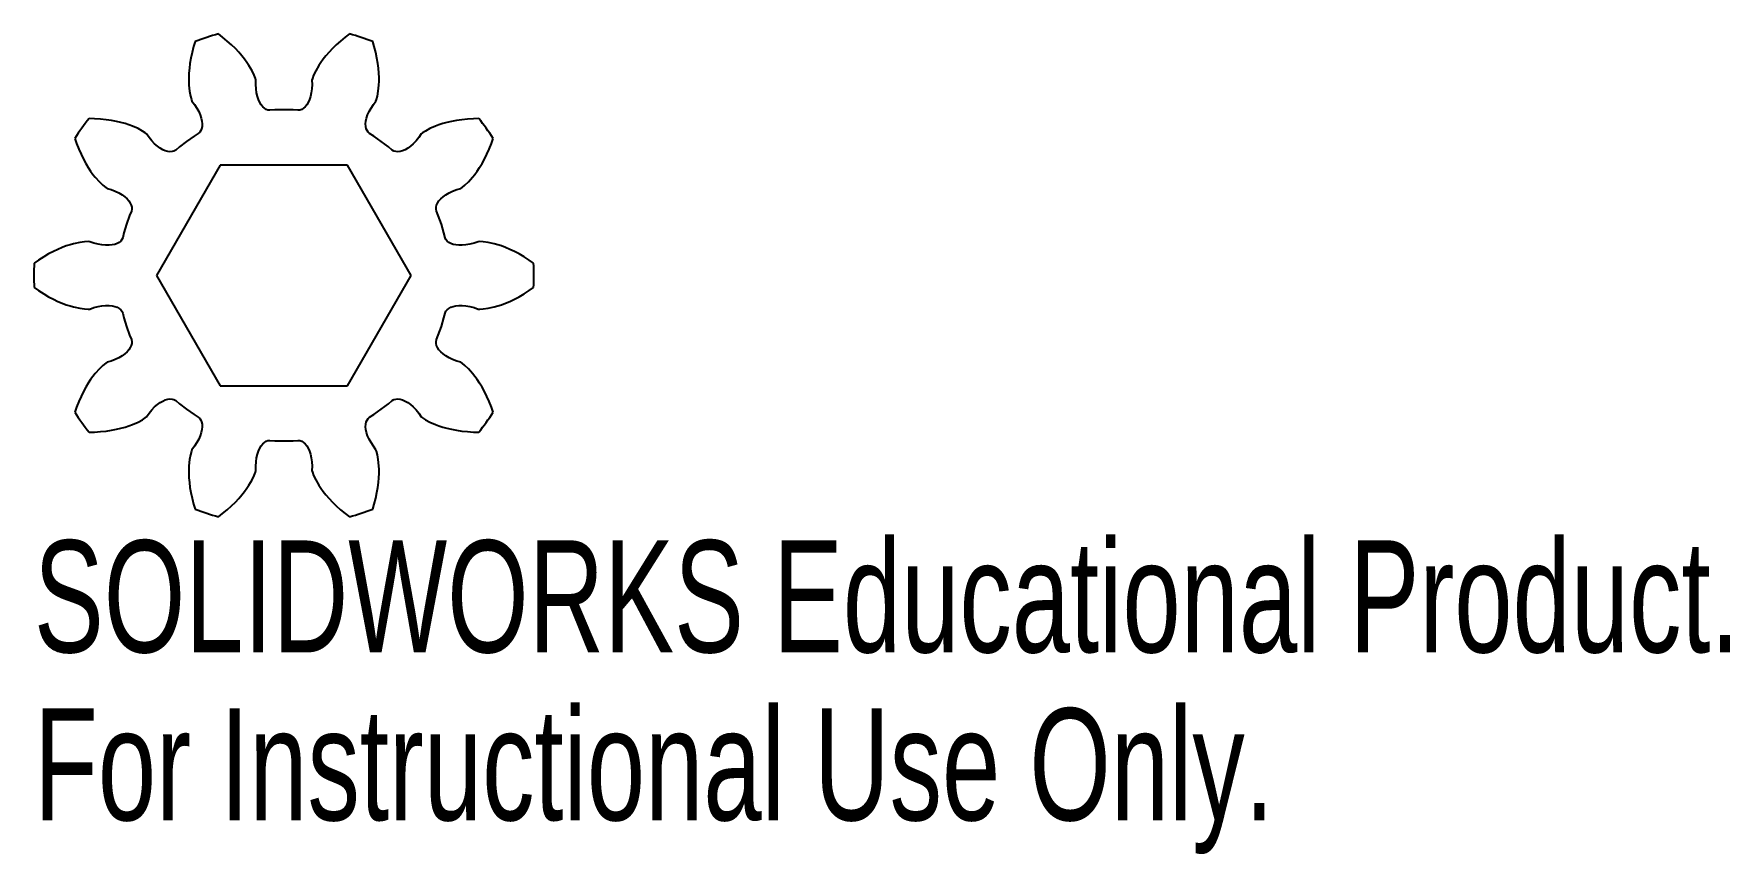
# Model space of a CAD drawing. Header units: millimetres. Extents: x -10.8 to 62.5, y -25 to 10.4.
import ezdxf

# ---------------------------------------------------------------- set-up
doc = ezdxf.new("R2010")
doc.units = ezdxf.units.MM
doc.styles.add('SLDTEXTSTYLE0', font='TXT', dxfattribs={"width": 0.7})

msp = doc.modelspace()

# ---------------------------------------------------------------- linework, layer by layer
at = {"color": 7, "linetype": 'Continuous', "lineweight": 25}
for p, q in [((-2.648, 10.283), (-2.831, 10.422)), ((-2.446, 10.117), (-2.648, 10.283)), ((2.648, 10.283), (2.446, 10.117)), ((2.831, 10.422), (2.648, 10.283)), ((-3.967, 9.623), (-4.019, 9.381)), ((-3.902, 9.875), (-3.967, 9.623)), ((-3.836, 10.096), (-3.902, 9.875)), ((-2.263, 9.952), (-2.446, 10.117)), ((-2.097, 9.79), (-2.263, 9.952)), ((-1.949, 9.633), (-2.097, 9.79)), ((-1.816, 9.479), (-1.949, 9.633)), ((1.949, 9.633), (1.816, 9.479)), ((2.097, 9.79), (1.949, 9.633)), ((2.263, 9.952), (2.097, 9.79)), ((2.446, 10.117), (2.263, 9.952)), ((3.902, 9.875), (3.836, 10.096)), ((3.967, 9.623), (3.902, 9.875)), ((4.019, 9.381), (3.967, 9.623)), ((-4.085, 8.939), (-4.102, 8.736)), ((-4.058, 9.153), (-4.085, 8.939)), ((-4.019, 9.381), (-4.058, 9.153)), ((-1.7, 9.332), (-1.816, 9.479)), ((-1.599, 9.194), (-1.7, 9.332)), ((-1.51, 9.061), (-1.599, 9.194)), ((-1.375, 8.828), (-1.51, 9.061)), ((-1.284, 8.637), (-1.375, 8.828)), ((1.375, 8.828), (1.284, 8.637)), ((1.51, 9.061), (1.375, 8.828)), ((1.599, 9.194), (1.51, 9.061)), ((1.7, 9.332), (1.599, 9.194)), ((1.816, 9.479), (1.7, 9.332)), ((4.058, 9.153), (4.019, 9.381)), ((4.085, 8.939), (4.058, 9.153)), ((4.102, 8.736), (4.085, 8.939)), ((-4.11, 8.549), (-4.111, 8.377)), ((-4.111, 8.377), (-4.104, 8.218)), ((-4.102, 8.736), (-4.11, 8.549)), ((-4.104, 8.218), (-4.077, 7.95)), ((-1.231, 8.495), (-1.284, 8.637)), ((-1.21, 8.424), (-1.231, 8.495)), ((-1.213, 8.242), (-1.21, 8.424)), ((-1.203, 8.054), (-1.213, 8.242)), ((1.213, 8.242), (1.203, 8.054)), ((1.231, 8.495), (1.21, 8.424)), ((1.21, 8.424), (1.213, 8.242)), ((1.284, 8.637), (1.231, 8.495)), ((4.077, 7.95), (4.104, 8.218)), ((4.11, 8.549), (4.102, 8.736)), ((4.104, 8.218), (4.111, 8.377)), ((4.111, 8.377), (4.11, 8.549)), ((-4.077, 7.95), (-4.038, 7.742)), ((-4.038, 7.742), (-3.997, 7.596)), ((-3.997, 7.596), (-3.973, 7.526)), ((-3.973, 7.526), (-3.863, 7.381)), ((-3.863, 7.381), (-3.761, 7.223)), ((-1.18, 7.882), (-1.203, 8.054)), ((-1.146, 7.726), (-1.18, 7.882)), ((-1.101, 7.587), (-1.146, 7.726)), ((-1.047, 7.466), (-1.101, 7.587)), ((-0.985, 7.362), (-1.047, 7.466)), ((-0.917, 7.277), (-0.985, 7.362)), ((0.985, 7.362), (0.917, 7.277)), ((1.047, 7.466), (0.985, 7.362)), ((1.101, 7.587), (1.047, 7.466)), ((1.146, 7.726), (1.101, 7.587)), ((1.18, 7.882), (1.146, 7.726)), ((1.203, 8.054), (1.18, 7.882)), ((3.761, 7.223), (3.863, 7.381)), ((3.863, 7.381), (3.973, 7.526)), ((3.973, 7.526), (3.997, 7.596)), ((3.997, 7.596), (4.038, 7.742)), ((4.038, 7.742), (4.077, 7.95)), ((-8.186, 6.763), (-8.416, 6.768)), ((-7.926, 6.747), (-8.186, 6.763)), ((-7.68, 6.721), (-7.926, 6.747)), ((-7.451, 6.688), (-7.68, 6.721)), ((-7.239, 6.647), (-7.451, 6.688)), ((-7.041, 6.601), (-7.239, 6.647)), ((-6.86, 6.551), (-7.041, 6.601)), ((-3.761, 7.223), (-3.678, 7.07)), ((-3.678, 7.07), (-3.615, 6.924)), ((-3.615, 6.924), (-3.569, 6.785)), ((-3.569, 6.785), (-3.541, 6.655)), ((-3.541, 6.655), (-3.53, 6.535)), ((-0.845, 7.211), (-0.917, 7.277)), ((-0.769, 7.163), (-0.845, 7.211)), ((-0.692, 7.134), (-0.769, 7.163)), ((-0.604, 7.125), (-0.692, 7.134)), ((-0.392, 7.139), (-0.604, 7.125)), ((0, 7.15), (-0.392, 7.139)), ((0.392, 7.139), (0, 7.15)), ((0.604, 7.125), (0.392, 7.139)), ((0.692, 7.134), (0.604, 7.125)), ((0.769, 7.163), (0.692, 7.134)), ((0.845, 7.211), (0.769, 7.163)), ((0.917, 7.277), (0.845, 7.211)), ((3.53, 6.535), (3.541, 6.655)), ((3.541, 6.655), (3.569, 6.785)), ((3.569, 6.785), (3.615, 6.924)), ((3.615, 6.924), (3.678, 7.07)), ((3.678, 7.07), (3.761, 7.223)), ((7.041, 6.601), (6.86, 6.551)), ((7.239, 6.647), (7.041, 6.601)), ((7.451, 6.688), (7.239, 6.647)), ((7.68, 6.721), (7.451, 6.688)), ((7.926, 6.747), (7.68, 6.721)), ((8.186, 6.763), (7.926, 6.747)), ((8.416, 6.768), (8.186, 6.763)), ((-9.037, 5.913), (-8.962, 5.696)), ((-6.697, 6.498), (-6.86, 6.551)), ((-6.547, 6.443), (-6.697, 6.498)), ((-6.301, 6.334), (-6.547, 6.443)), ((-6.115, 6.232), (-6.301, 6.334)), ((-5.989, 6.149), (-6.115, 6.232)), ((-5.93, 6.104), (-5.989, 6.149)), ((-5.826, 5.955), (-5.93, 6.104)), ((-5.707, 5.809), (-5.826, 5.955)), ((-3.88, 6.006), (-4.203, 5.784)), ((-3.699, 6.119), (-3.88, 6.006)), ((-3.634, 6.178), (-3.699, 6.119)), ((-3.588, 6.247), (-3.634, 6.178)), ((-3.555, 6.33), (-3.588, 6.247)), ((-3.535, 6.427), (-3.555, 6.33)), ((-3.53, 6.535), (-3.535, 6.427)), ((3.535, 6.427), (3.53, 6.535)), ((3.555, 6.33), (3.535, 6.427)), ((3.588, 6.247), (3.555, 6.33)), ((3.634, 6.178), (3.588, 6.247)), ((3.699, 6.119), (3.634, 6.178)), ((3.88, 6.006), (3.699, 6.119)), ((4.203, 5.784), (3.88, 6.006)), ((5.826, 5.955), (5.707, 5.809)), ((5.93, 6.104), (5.826, 5.955)), ((5.989, 6.149), (5.93, 6.104)), ((6.115, 6.232), (5.989, 6.149)), ((6.301, 6.334), (6.115, 6.232)), ((6.547, 6.443), (6.301, 6.334)), ((6.697, 6.498), (6.547, 6.443)), ((6.86, 6.551), (6.697, 6.498)), ((8.962, 5.696), (9.037, 5.913)), ((-8.962, 5.696), (-8.866, 5.453)), ((-8.866, 5.453), (-8.765, 5.227)), ((-8.765, 5.227), (-8.663, 5.02)), ((-5.588, 5.683), (-5.707, 5.809)), ((-5.468, 5.577), (-5.588, 5.683)), ((-5.35, 5.491), (-5.468, 5.577)), ((-5.235, 5.425), (-5.35, 5.491)), ((-5.124, 5.377), (-5.235, 5.425)), ((-5.02, 5.348), (-5.124, 5.377)), ((-4.922, 5.337), (-5.02, 5.348)), ((-4.833, 5.343), (-4.922, 5.337)), ((-4.753, 5.365), (-4.833, 5.343)), ((-4.677, 5.409), (-4.753, 5.365)), ((-4.513, 5.546), (-4.677, 5.409)), ((-4.203, 5.784), (-4.513, 5.546)), ((4.513, 5.546), (4.203, 5.784)), ((4.677, 5.409), (4.513, 5.546)), ((4.753, 5.365), (4.677, 5.409)), ((4.833, 5.343), (4.753, 5.365)), ((4.922, 5.337), (4.833, 5.343)), ((5.02, 5.348), (4.922, 5.337)), ((5.124, 5.377), (5.02, 5.348)), ((5.235, 5.425), (5.124, 5.377)), ((5.35, 5.491), (5.235, 5.425)), ((5.468, 5.577), (5.35, 5.491)), ((5.588, 5.683), (5.468, 5.577)), ((5.707, 5.809), (5.588, 5.683)), ((8.663, 5.02), (8.765, 5.227)), ((8.765, 5.227), (8.866, 5.453)), ((8.866, 5.453), (8.962, 5.696)), ((-8.663, 5.02), (-8.559, 4.831)), ((-8.559, 4.831), (-8.454, 4.657)), ((-8.454, 4.657), (-8.35, 4.5)), ((-8.35, 4.5), (-8.25, 4.361)), ((-2.75, 4.762), (-5.499, 0)), ((2.75, 4.762), (-2.75, 4.762)), ((5.499, 0), (2.75, 4.762)), ((8.25, 4.361), (8.35, 4.5)), ((8.35, 4.5), (8.454, 4.657)), ((8.454, 4.657), (8.559, 4.831)), ((8.559, 4.831), (8.663, 5.02)), ((-8.25, 4.361), (-8.151, 4.236)), ((-8.151, 4.236), (-7.971, 4.035)), ((-7.971, 4.035), (-7.817, 3.89)), ((-7.817, 3.89), (-7.698, 3.795)), ((-7.698, 3.795), (-7.638, 3.754)), ((-7.638, 3.754), (-7.463, 3.701)), ((-7.463, 3.701), (-7.288, 3.633)), ((7.288, 3.633), (7.463, 3.701)), ((7.463, 3.701), (7.638, 3.754)), ((7.638, 3.754), (7.698, 3.795)), ((7.698, 3.795), (7.817, 3.89)), ((7.817, 3.89), (7.971, 4.035)), ((7.971, 4.035), (8.151, 4.236)), ((8.151, 4.236), (8.25, 4.361)), ((-7.288, 3.633), (-7.131, 3.558)), ((-7.131, 3.558), (-6.994, 3.477)), ((-6.994, 3.477), (-6.876, 3.391)), ((-6.876, 3.391), (-6.777, 3.303)), ((-6.777, 3.303), (-6.697, 3.212)), ((-6.697, 3.212), (-6.637, 3.121)), ((-6.637, 3.121), (-6.597, 3.032)), ((-6.597, 3.032), (-6.575, 2.945)), ((-6.575, 2.945), (-6.571, 2.863)), ((6.571, 2.863), (6.575, 2.945)), ((6.575, 2.945), (6.597, 3.032)), ((6.597, 3.032), (6.637, 3.121)), ((6.637, 3.121), (6.697, 3.212)), ((6.697, 3.212), (6.777, 3.303)), ((6.777, 3.303), (6.876, 3.391)), ((6.876, 3.391), (6.994, 3.477)), ((6.994, 3.477), (7.131, 3.558)), ((7.131, 3.558), (7.288, 3.633)), ((-6.8, 2.209), (-6.911, 1.834)), ((-6.669, 2.579), (-6.8, 2.209)), ((-6.59, 2.776), (-6.669, 2.579)), ((-6.571, 2.863), (-6.59, 2.776)), ((6.59, 2.776), (6.571, 2.863)), ((6.669, 2.579), (6.59, 2.776)), ((6.8, 2.209), (6.669, 2.579)), ((6.911, 1.834), (6.8, 2.209)), ((-7.05, 1.482), (-7.119, 1.424)), ((-6.999, 1.547), (-7.05, 1.482)), ((-6.963, 1.627), (-6.999, 1.547)), ((-6.911, 1.834), (-6.963, 1.627)), ((6.963, 1.627), (6.911, 1.834)), ((6.999, 1.547), (6.963, 1.627)), ((7.05, 1.482), (6.999, 1.547)), ((7.119, 1.424), (7.05, 1.482)), ((-10.378, 0.8), (-10.598, 0.66)), ((-10.164, 0.923), (-10.378, 0.8)), ((-9.959, 1.031), (-10.164, 0.923)), ((-9.764, 1.123), (-9.959, 1.031)), ((-9.577, 1.202), (-9.764, 1.123)), ((-9.401, 1.268), (-9.577, 1.202)), ((-9.238, 1.321), (-9.401, 1.268)), ((-9.084, 1.364), (-9.238, 1.321)), ((-8.82, 1.42), (-9.084, 1.364)), ((-8.611, 1.448), (-8.82, 1.42)), ((-8.459, 1.455), (-8.611, 1.448)), ((-8.386, 1.453), (-8.459, 1.455)), ((-8.213, 1.393), (-8.386, 1.453)), ((-8.032, 1.345), (-8.213, 1.393)), ((-7.861, 1.313), (-8.032, 1.345)), ((-7.702, 1.298), (-7.861, 1.313)), ((-7.556, 1.298), (-7.702, 1.298)), ((-7.424, 1.312), (-7.556, 1.298)), ((-7.306, 1.338), (-7.424, 1.312)), ((-7.204, 1.376), (-7.306, 1.338)), ((-7.119, 1.424), (-7.204, 1.376)), ((7.204, 1.376), (7.119, 1.424)), ((7.306, 1.338), (7.204, 1.376)), ((7.424, 1.312), (7.306, 1.338)), ((7.556, 1.298), (7.424, 1.312)), ((7.702, 1.298), (7.556, 1.298)), ((7.861, 1.313), (7.702, 1.298)), ((8.032, 1.345), (7.861, 1.313)), ((8.213, 1.393), (8.032, 1.345)), ((8.386, 1.453), (8.213, 1.393)), ((8.459, 1.455), (8.386, 1.453)), ((8.611, 1.448), (8.459, 1.455)), ((8.82, 1.42), (8.611, 1.448)), ((9.084, 1.364), (8.82, 1.42)), ((9.238, 1.321), (9.084, 1.364)), ((9.401, 1.268), (9.238, 1.321)), ((9.577, 1.202), (9.401, 1.268)), ((9.764, 1.123), (9.577, 1.202)), ((9.959, 1.031), (9.764, 1.123)), ((10.164, 0.923), (9.959, 1.031)), ((10.378, 0.8), (10.164, 0.923)), ((10.598, 0.66), (10.378, 0.8)), ((-10.598, 0.66), (-10.787, 0.528)), ((10.787, 0.528), (10.598, 0.66)), ((-10.787, -0.528), (-10.598, -0.66)), ((-10.598, -0.66), (-10.378, -0.8)), ((-5.499, 0), (-2.75, -4.763)), ((2.75, -4.763), (5.499, 0)), ((10.378, -0.8), (10.598, -0.66)), ((10.598, -0.66), (10.787, -0.528)), ((-10.378, -0.8), (-10.164, -0.923)), ((-10.164, -0.923), (-9.959, -1.031)), ((-9.959, -1.031), (-9.764, -1.123)), ((-9.764, -1.123), (-9.577, -1.202)), ((-9.577, -1.202), (-9.401, -1.268)), ((-9.401, -1.268), (-9.238, -1.321)), ((-9.238, -1.321), (-9.084, -1.364)), ((-9.084, -1.364), (-8.82, -1.42)), ((-8.82, -1.42), (-8.611, -1.448)), ((-8.611, -1.448), (-8.459, -1.455)), ((-8.459, -1.455), (-8.386, -1.453)), ((-8.386, -1.453), (-8.213, -1.393)), ((-8.213, -1.393), (-8.032, -1.345)), ((-8.032, -1.345), (-7.861, -1.313)), ((-7.861, -1.313), (-7.702, -1.298)), ((-7.702, -1.298), (-7.556, -1.298)), ((-7.556, -1.298), (-7.424, -1.312)), ((-7.424, -1.312), (-7.306, -1.338)), ((-7.306, -1.338), (-7.204, -1.376)), ((-7.204, -1.376), (-7.119, -1.424)), ((-7.119, -1.424), (-7.05, -1.482)), ((7.05, -1.482), (7.119, -1.424)), ((7.119, -1.424), (7.204, -1.376)), ((7.204, -1.376), (7.306, -1.338)), ((7.306, -1.338), (7.424, -1.312)), ((7.424, -1.312), (7.556, -1.298)), ((7.556, -1.298), (7.702, -1.298)), ((7.702, -1.298), (7.861, -1.313)), ((7.861, -1.313), (8.032, -1.345)), ((8.032, -1.345), (8.213, -1.393)), ((8.213, -1.393), (8.386, -1.453)), ((8.386, -1.453), (8.459, -1.455)), ((8.459, -1.455), (8.611, -1.448)), ((8.611, -1.448), (8.82, -1.42)), ((8.82, -1.42), (9.084, -1.364)), ((9.084, -1.364), (9.238, -1.321)), ((9.238, -1.321), (9.401, -1.268)), ((9.401, -1.268), (9.577, -1.202)), ((9.577, -1.202), (9.764, -1.123)), ((9.764, -1.123), (9.959, -1.031)), ((9.959, -1.031), (10.164, -0.923)), ((10.164, -0.923), (10.378, -0.8)), ((-7.05, -1.482), (-6.999, -1.547)), ((-6.999, -1.547), (-6.963, -1.627)), ((-6.963, -1.627), (-6.911, -1.834)), ((-6.911, -1.834), (-6.8, -2.209)), ((6.8, -2.209), (6.911, -1.834)), ((6.911, -1.834), (6.963, -1.627)), ((6.963, -1.627), (6.999, -1.547)), ((6.999, -1.547), (7.05, -1.482)), ((-6.8, -2.209), (-6.669, -2.579)), ((-6.669, -2.579), (-6.59, -2.776)), ((-6.59, -2.776), (-6.571, -2.863)), ((-6.571, -2.863), (-6.575, -2.945)), ((6.571, -2.863), (6.59, -2.776)), ((6.575, -2.945), (6.571, -2.863)), ((6.59, -2.776), (6.669, -2.579)), ((6.669, -2.579), (6.8, -2.209)), ((-7.288, -3.633), (-7.463, -3.701)), ((-7.131, -3.558), (-7.288, -3.633)), ((-6.994, -3.477), (-7.131, -3.558)), ((-6.876, -3.391), (-6.994, -3.477)), ((-6.777, -3.303), (-6.876, -3.391)), ((-6.697, -3.212), (-6.777, -3.303)), ((-6.637, -3.121), (-6.697, -3.212)), ((-6.597, -3.032), (-6.637, -3.121)), ((-6.575, -2.945), (-6.597, -3.032)), ((6.597, -3.032), (6.575, -2.945)), ((6.637, -3.121), (6.597, -3.032)), ((6.697, -3.212), (6.637, -3.121)), ((6.777, -3.303), (6.697, -3.212)), ((6.876, -3.391), (6.777, -3.303)), ((6.994, -3.477), (6.876, -3.391)), ((7.131, -3.558), (6.994, -3.477)), ((7.288, -3.633), (7.131, -3.558)), ((7.463, -3.701), (7.288, -3.633)), ((-8.25, -4.361), (-8.35, -4.5)), ((-8.151, -4.236), (-8.25, -4.361)), ((-7.971, -4.035), (-8.151, -4.236)), ((-7.817, -3.89), (-7.971, -4.035)), ((-7.698, -3.795), (-7.817, -3.89)), ((-7.638, -3.754), (-7.698, -3.795)), ((-7.463, -3.701), (-7.638, -3.754)), ((7.638, -3.754), (7.463, -3.701)), ((7.698, -3.795), (7.638, -3.754)), ((7.817, -3.89), (7.698, -3.795)), ((7.971, -4.035), (7.817, -3.89)), ((8.151, -4.236), (7.971, -4.035)), ((8.25, -4.361), (8.151, -4.236)), ((8.35, -4.5), (8.25, -4.361)), ((-8.663, -5.02), (-8.765, -5.227)), ((-8.559, -4.831), (-8.663, -5.02)), ((-8.454, -4.657), (-8.559, -4.831)), ((-8.35, -4.5), (-8.454, -4.657)), ((-2.75, -4.763), (2.75, -4.763)), ((8.454, -4.657), (8.35, -4.5)), ((8.559, -4.831), (8.454, -4.657)), ((8.663, -5.02), (8.559, -4.831)), ((8.765, -5.227), (8.663, -5.02)), ((-8.962, -5.696), (-9.037, -5.913)), ((-8.866, -5.453), (-8.962, -5.696)), ((-8.765, -5.227), (-8.866, -5.453)), ((-5.826, -5.955), (-5.707, -5.809)), ((-5.707, -5.809), (-5.588, -5.683)), ((-5.588, -5.683), (-5.468, -5.577)), ((-5.468, -5.577), (-5.35, -5.491)), ((-5.35, -5.491), (-5.235, -5.425)), ((-5.235, -5.425), (-5.124, -5.377)), ((-5.124, -5.377), (-5.02, -5.348)), ((-5.02, -5.348), (-4.922, -5.337)), ((-4.922, -5.337), (-4.833, -5.343)), ((-4.833, -5.343), (-4.753, -5.365)), ((-4.753, -5.365), (-4.677, -5.409)), ((-4.677, -5.409), (-4.513, -5.546)), ((-4.513, -5.546), (-4.203, -5.784)), ((-4.203, -5.784), (-3.88, -6.006)), ((3.88, -6.006), (4.203, -5.784)), ((4.203, -5.784), (4.513, -5.546)), ((4.513, -5.546), (4.677, -5.409)), ((4.677, -5.409), (4.753, -5.365)), ((4.753, -5.365), (4.833, -5.343)), ((4.833, -5.343), (4.922, -5.337)), ((4.922, -5.337), (5.02, -5.348)), ((5.02, -5.348), (5.124, -5.377)), ((5.124, -5.377), (5.235, -5.425)), ((5.235, -5.425), (5.35, -5.491)), ((5.35, -5.491), (5.468, -5.577)), ((5.468, -5.577), (5.588, -5.683)), ((5.588, -5.683), (5.707, -5.809)), ((5.707, -5.809), (5.826, -5.955)), ((8.866, -5.453), (8.765, -5.227)), ((8.962, -5.696), (8.866, -5.453)), ((9.037, -5.913), (8.962, -5.696)), ((-7.041, -6.601), (-6.86, -6.551)), ((-6.86, -6.551), (-6.697, -6.498)), ((-6.697, -6.498), (-6.547, -6.443)), ((-6.547, -6.443), (-6.301, -6.334)), ((-6.301, -6.334), (-6.115, -6.232)), ((-6.115, -6.232), (-5.989, -6.149)), ((-5.989, -6.149), (-5.93, -6.104)), ((-5.93, -6.104), (-5.826, -5.955)), ((-3.88, -6.006), (-3.699, -6.119)), ((-3.699, -6.119), (-3.634, -6.178)), ((-3.634, -6.178), (-3.588, -6.247)), ((-3.588, -6.247), (-3.555, -6.33)), ((-3.555, -6.33), (-3.535, -6.427)), ((-3.53, -6.535), (-3.541, -6.655)), ((-3.535, -6.427), (-3.53, -6.535)), ((3.53, -6.535), (3.535, -6.427)), ((3.541, -6.655), (3.53, -6.535)), ((3.535, -6.427), (3.555, -6.33)), ((3.555, -6.33), (3.588, -6.247)), ((3.588, -6.247), (3.634, -6.178)), ((3.634, -6.178), (3.699, -6.119)), ((3.699, -6.119), (3.88, -6.006)), ((5.826, -5.955), (5.93, -6.104)), ((5.93, -6.104), (5.989, -6.149)), ((5.989, -6.149), (6.115, -6.232)), ((6.115, -6.232), (6.301, -6.334)), ((6.301, -6.334), (6.547, -6.443)), ((6.547, -6.443), (6.697, -6.498)), ((6.697, -6.498), (6.86, -6.551)), ((6.86, -6.551), (7.041, -6.601)), ((-8.416, -6.768), (-8.186, -6.763)), ((-8.186, -6.763), (-7.926, -6.747)), ((-7.926, -6.747), (-7.68, -6.721)), ((-7.68, -6.721), (-7.451, -6.688)), ((-7.451, -6.688), (-7.239, -6.647)), ((-7.239, -6.647), (-7.041, -6.601)), ((-3.761, -7.223), (-3.863, -7.381)), ((-3.678, -7.07), (-3.761, -7.223)), ((-3.615, -6.924), (-3.678, -7.07)), ((-3.569, -6.785), (-3.615, -6.924)), ((-3.541, -6.655), (-3.569, -6.785)), ((-0.985, -7.362), (-0.917, -7.277)), ((-0.917, -7.277), (-0.845, -7.211)), ((-0.845, -7.211), (-0.769, -7.163)), ((-0.769, -7.163), (-0.692, -7.134)), ((-0.692, -7.134), (-0.604, -7.125)), ((-0.604, -7.125), (-0.392, -7.139)), ((-0.392, -7.139), (0, -7.15)), ((0, -7.15), (0.392, -7.139)), ((0.392, -7.139), (0.604, -7.125)), ((0.604, -7.125), (0.692, -7.134)), ((0.692, -7.134), (0.769, -7.163)), ((0.769, -7.163), (0.845, -7.211)), ((0.845, -7.211), (0.917, -7.277)), ((0.917, -7.277), (0.985, -7.362)), ((3.569, -6.785), (3.541, -6.655)), ((3.615, -6.924), (3.569, -6.785)), ((3.678, -7.07), (3.615, -6.924)), ((3.761, -7.223), (3.678, -7.07)), ((3.863, -7.381), (3.761, -7.223)), ((7.041, -6.601), (7.239, -6.647)), ((7.239, -6.647), (7.451, -6.688)), ((7.451, -6.688), (7.68, -6.721)), ((7.68, -6.721), (7.926, -6.747)), ((7.926, -6.747), (8.186, -6.763)), ((8.186, -6.763), (8.416, -6.768)), ((-4.077, -7.95), (-4.104, -8.218)), ((-4.038, -7.742), (-4.077, -7.95)), ((-3.997, -7.596), (-4.038, -7.742)), ((-3.973, -7.526), (-3.997, -7.596)), ((-3.863, -7.381), (-3.973, -7.526)), ((-1.213, -8.242), (-1.203, -8.054)), ((-1.203, -8.054), (-1.18, -7.882)), ((-1.18, -7.882), (-1.146, -7.726)), ((-1.146, -7.726), (-1.101, -7.587)), ((-1.101, -7.587), (-1.047, -7.466)), ((-1.047, -7.466), (-0.985, -7.362)), ((0.985, -7.362), (1.047, -7.466)), ((1.047, -7.466), (1.101, -7.587)), ((1.101, -7.587), (1.146, -7.726)), ((1.146, -7.726), (1.18, -7.882)), ((1.18, -7.882), (1.203, -8.054)), ((1.203, -8.054), (1.213, -8.242)), ((3.973, -7.526), (3.863, -7.381)), ((3.997, -7.596), (3.973, -7.526)), ((4.038, -7.742), (3.997, -7.596)), ((4.077, -7.95), (4.038, -7.742)), ((4.104, -8.218), (4.077, -7.95)), ((-4.104, -8.218), (-4.111, -8.377)), ((-4.111, -8.377), (-4.11, -8.549)), ((-4.11, -8.549), (-4.102, -8.736)), ((-4.102, -8.736), (-4.085, -8.939)), ((-1.375, -8.828), (-1.284, -8.637)), ((-1.284, -8.637), (-1.231, -8.495)), ((-1.231, -8.495), (-1.21, -8.424)), ((-1.21, -8.424), (-1.213, -8.242)), ((1.213, -8.242), (1.21, -8.424)), ((1.21, -8.424), (1.231, -8.495)), ((1.231, -8.495), (1.284, -8.637)), ((1.284, -8.637), (1.375, -8.828)), ((4.085, -8.939), (4.102, -8.736)), ((4.102, -8.736), (4.11, -8.549)), ((4.111, -8.377), (4.104, -8.218)), ((4.11, -8.549), (4.111, -8.377)), ((-4.085, -8.939), (-4.058, -9.153)), ((-4.058, -9.153), (-4.019, -9.381)), ((-4.019, -9.381), (-3.967, -9.623)), ((-1.949, -9.633), (-1.816, -9.479)), ((-1.816, -9.479), (-1.7, -9.332)), ((-1.7, -9.332), (-1.599, -9.194)), ((-1.599, -9.194), (-1.51, -9.061)), ((-1.51, -9.061), (-1.375, -8.828)), ((1.375, -8.828), (1.51, -9.061)), ((1.51, -9.061), (1.599, -9.194)), ((1.599, -9.194), (1.7, -9.332)), ((1.7, -9.332), (1.816, -9.479)), ((1.816, -9.479), (1.949, -9.633)), ((3.967, -9.623), (4.019, -9.381)), ((4.019, -9.381), (4.058, -9.153)), ((4.058, -9.153), (4.085, -8.939)), ((-3.967, -9.623), (-3.902, -9.875)), ((-3.902, -9.875), (-3.836, -10.096)), ((-2.648, -10.283), (-2.446, -10.117)), ((-2.446, -10.117), (-2.263, -9.952)), ((-2.263, -9.952), (-2.097, -9.79)), ((-2.097, -9.79), (-1.949, -9.633)), ((1.949, -9.633), (2.097, -9.79)), ((2.097, -9.79), (2.263, -9.952)), ((2.263, -9.952), (2.446, -10.117)), ((2.446, -10.117), (2.648, -10.283)), ((3.836, -10.096), (3.902, -9.875)), ((3.902, -9.875), (3.967, -9.623)), ((-2.831, -10.422), (-2.648, -10.283)), ((2.648, -10.283), (2.831, -10.422))]:
    msp.add_line(p, q, dxfattribs=at)
for start, end in [(105.19541, 110.80459), (69.19541, 74.80459), (141.19541, 146.80459), (33.19541, 38.80459), (177.19541, 182.80459), (357.19541, 2.80459), (213.19541, 218.80459), (321.19541, 326.80459), (249.19541, 254.80459), (285.19541, 290.80459)]:
    msp.add_arc((0, 0), 10.8, start, end, dxfattribs=at)

# ---------------------------------------------------------------- texts
at = {"color": 7, "linetype": 'Continuous', "char_height": 4.83362, "attachment_point": 1, "style": 'SLDTEXTSTYLE0'}
for s, insert in [('SOLIDWORKS Educational Product.', (-10.8, -11.442)), ('For Instructional Use Only.', (-10.8, -18.692))]:
    msp.add_mtext(s, dxfattribs=dict(at, insert=insert))

doc.saveas('drawing.dxf')
